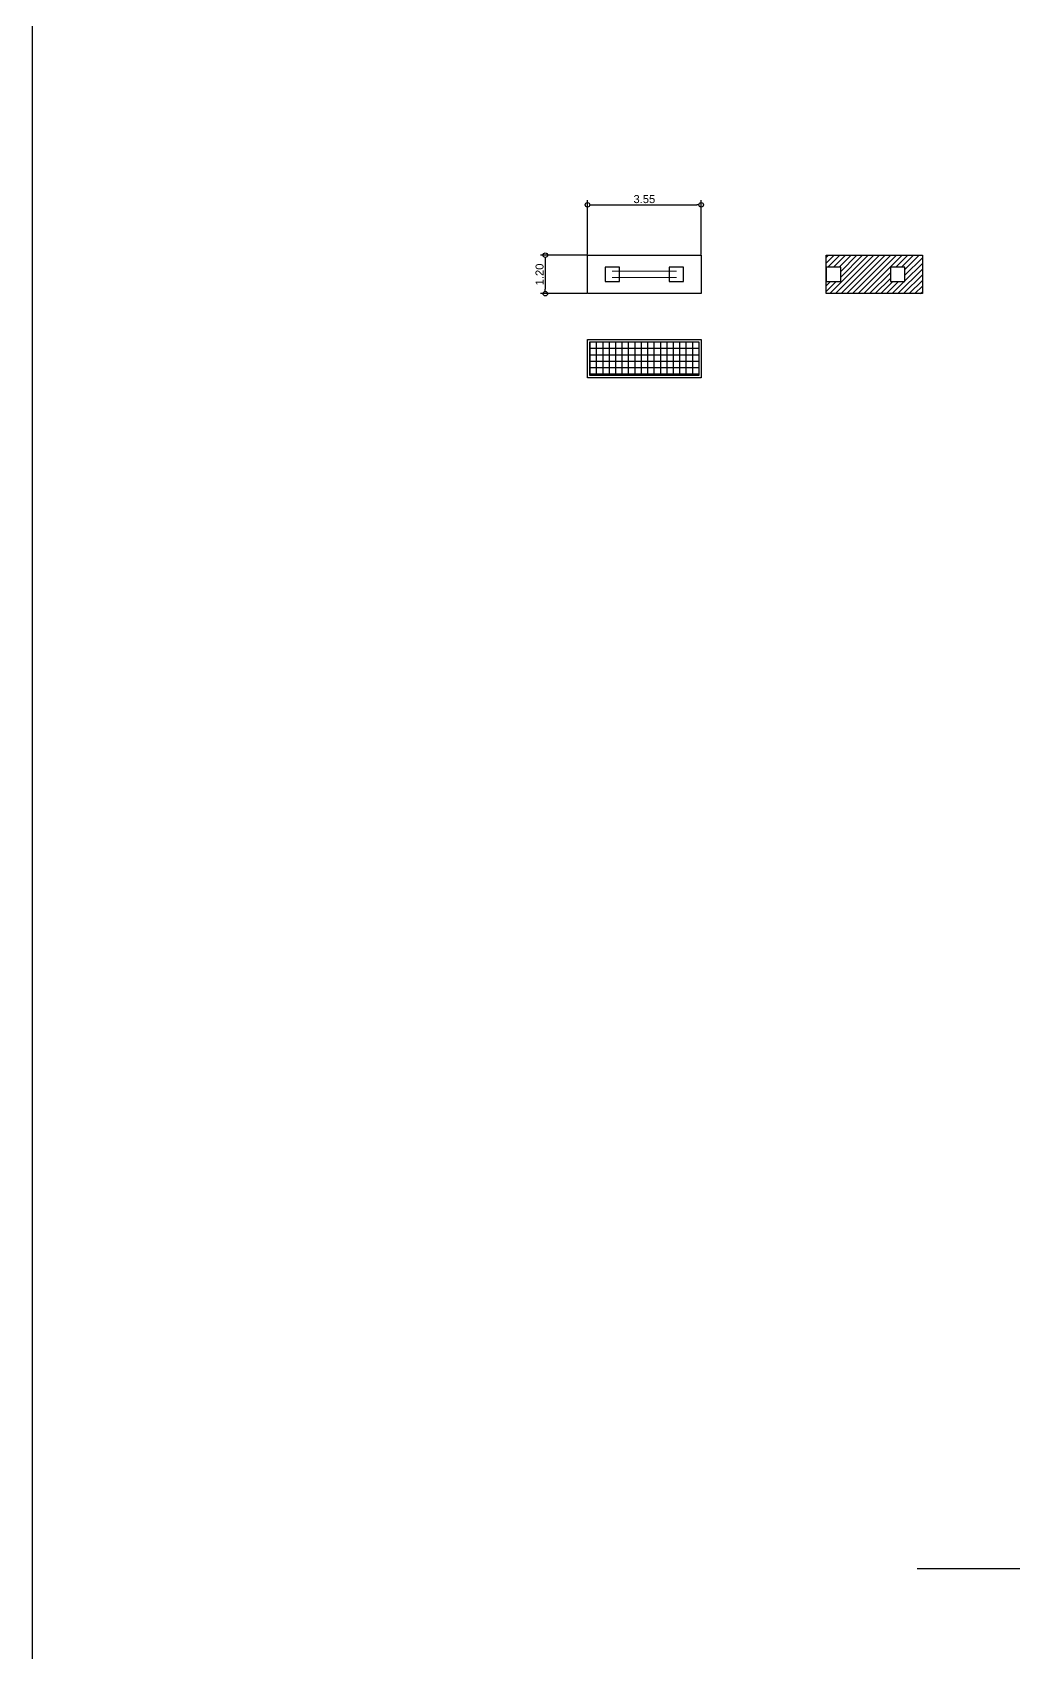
# Model space of a CAD drawing. Header units: inches. Extents: x -1369 to 1198, y -366 to 1398.
# Drawn here: x -748 to -717.3, y -77.3 to -26.7 of the extents above; entities that cross this region are included whole.
import ezdxf

# ---------------------------------------------------------------- set-up
doc = ezdxf.new("R2010")
doc.units = ezdxf.units.IN
doc.header["$MEASUREMENT"] = 0
doc.layers.add('BEAM', color=7, linetype='Continuous', lineweight=30, true_color=0x3838ff)
for name, color, linetype in [('BUILDING', 40, 'Continuous'), ('FLOOR-pattern', 7, 'Continuous'), ('S-DIM', 7, 'Continuous')]:
    doc.layers.add(name, color=color, linetype=linetype)
doc.layers.add('col', color=7, linetype='Continuous', true_color=0x0a0aff)
doc.styles.get("Standard").update_dxf_attribs({"font": 'arial.ttf'})
doc.dimstyles.get("Standard").update_dxf_attribs({"dimtxt": 0.25, "dimasz": 0.14, "dimexe": 0.145, "dimexo": 0.025, "dimgap": 0.05, "dimtad": 1, "dimzin": 0, "dimdsep": 46, "dimtxsty": 'Standard', "dimblk": 'DOTBLANK', "dimcen": 0.09, "dimclrd": 256, "dimclre": 256, "dimaunit": 1, "dimadec": 5, "dimazin": 0, "dimtfac": 1, "dimtix": 1, "dimtofl": 0, "dimtmove": 0, "dimatfit": 3, "dimfxl": 0, "dimtolj": 1, "dimtzin": 0, "dimlwd": -1, "dimlwe": -1, "dimarcsym": 0})

# ---------------------------------------------------------------- blocks, each defined once
blk = doc.blocks.new('_DotBlank')
at = {"color": 0, "linetype": 'ByBlock', "lineweight": -2}
blk.add_line((-0.5, 0), (-1, 0), dxfattribs=at)
blk.add_circle((0, 0), 0.5, dxfattribs=at)
blk = doc.blocks.new('*D937')
at = {"layer": 'Defpoints', "color": 0, "transparency": 16777216}
for p in [(-727.109, -32.125), (-730.659, -33.698), (-727.109, -33.698)]:
    blk.add_point(p, dxfattribs=at)
at = {"layer": 'S-DIM', "transparency": 16777216}
for p, q in [((-730.659, -33.673), (-730.659, -31.98)), ((-730.519, -32.125), (-727.249, -32.125)), ((-727.109, -33.673), (-727.109, -31.98))]:
    blk.add_line(p, q, dxfattribs=at)
at = {"layer": 'S-DIM', "transparency": 16777216, "xscale": 0.14, "yscale": 0.14, "zscale": 0.14, "rotation": 180}
blk.add_blockref('_DotBlank', (-730.659, -32.125), dxfattribs=at)
at = {"layer": 'S-DIM', "transparency": 16777216, "xscale": 0.14, "yscale": 0.14, "zscale": 0.14}
blk.add_blockref('_DotBlank', (-727.109, -32.125), dxfattribs=at)
at = {"layer": 'S-DIM', "color": 0, "transparency": 16777216, "insert": (-728.884, -31.947), "char_height": 0.25, "attachment_point": 5}
blk.add_mtext('\\A1;3.55', dxfattribs=at)
blk = doc.blocks.new('*D938')
at = {"layer": 'Defpoints', "color": 0, "transparency": 16777216}
for p in [(-730.659, -33.698), (-731.979, -34.898), (-730.659, -34.898)]:
    blk.add_point(p, dxfattribs=at)
at = {"layer": 'S-DIM', "transparency": 16777216}
for p, q in [((-730.684, -33.698), (-732.124, -33.698)), ((-731.979, -33.838), (-731.979, -34.758)), ((-730.684, -34.898), (-732.124, -34.898))]:
    blk.add_line(p, q, dxfattribs=at)
at = {"layer": 'S-DIM', "transparency": 16777216, "xscale": 0.14, "yscale": 0.14, "zscale": 0.14}
for p, rotation in [((-731.979, -33.698), 90), ((-731.979, -34.898), 270)]:
    blk.add_blockref('_DotBlank', p, dxfattribs=dict(at, rotation=rotation))
at = {"layer": 'S-DIM', "color": 0, "transparency": 16777216, "insert": (-732.157, -34.298), "char_height": 0.25, "attachment_point": 5, "rotation": 90}
blk.add_mtext('\\A1;1.20', dxfattribs=at)

msp = doc.modelspace()

# ---------------------------------------------------------------- hatches: boundary and pattern name
at = {"layer": 'FLOOR-pattern', "true_color": 0xffffff, "transparency": 33554687}
h = msp.add_hatch(dxfattribs=at)
h.set_pattern_fill('ANSI31')
h.paths.add_polyline_path([(-720.1995, -33.6984), (-723.1995, -33.6984), (-723.1995, -34.0734), (-722.7495, -34.0734), (-722.7495, -34.5234), (-723.1995, -34.5234), (-723.1995, -34.8984), (-720.1995, -34.8984)])
h.paths.add_polyline_path([(-721.1995, -34.0734), (-720.7495, -34.0734), (-720.7495, -34.5234), (-721.1995, -34.5234)], flags=16)

# ---------------------------------------------------------------- linework, layer by layer
for points in [[(-748, 7.5), (-225.5, 7.5), (-225.5, -332), (-748, -332)], [(-727.1095, -33.6984), (-727.1095, -34.8984), (-730.6595, -34.8984), (-730.6595, -33.6984)], [(-720.1995, -33.6984), (-720.1995, -34.8984), (-723.1995, -34.8984), (-723.1995, -33.6984)], [(-727.1095, -36.3295), (-727.1095, -37.5295), (-730.6595, -37.5295), (-730.6595, -36.3295)], [(-727.1845, -36.4045), (-727.1845, -37.4545), (-730.5845, -37.4545), (-730.5845, -36.4045)]]:
    msp.add_lwpolyline(points, close=True)
at = {"color": 1}
msp.add_lwpolyline([(-673.4401, -74.7242), (-720.3599, -74.7242)], dxfattribs=at)
at = {"layer": 'BEAM', "lineweight": 18, "ltscale": 8}
for p, q in [((-729.8845, -34.1984), (-727.8845, -34.1984)), ((-729.8845, -34.3984), (-727.8845, -34.3984))]:
    msp.add_line(p, q, dxfattribs=at)
at = {"layer": 'BUILDING'}
for p, q in [((-730.5845, -36.4045), (-730.5845, -37.4545)), ((-730.5845, -36.4045), (-727.1845, -36.4045)), ((-730.3845, -36.4045), (-730.3845, -37.4545)), ((-730.1845, -36.4045), (-730.1845, -37.4545)), ((-729.9845, -36.4045), (-729.9845, -37.4545)), ((-729.7845, -36.4045), (-729.7845, -37.4545)), ((-729.5845, -36.4045), (-729.5845, -37.4545)), ((-729.3845, -36.4045), (-729.3845, -37.4545)), ((-729.1845, -36.4045), (-729.1845, -37.4545)), ((-728.9845, -36.4045), (-728.9845, -37.4545)), ((-728.7845, -36.4045), (-728.7845, -37.4545)), ((-728.5845, -36.4045), (-728.5845, -37.4545)), ((-728.3845, -36.4045), (-728.3845, -37.4545)), ((-728.1845, -36.4045), (-728.1845, -37.4545)), ((-727.9845, -36.4045), (-727.9845, -37.4545)), ((-727.7845, -36.4045), (-727.7845, -37.4545)), ((-727.5845, -36.4045), (-727.5845, -37.4545)), ((-727.3845, -36.4045), (-727.3845, -37.4545)), ((-727.1845, -36.4045), (-727.1845, -37.4545)), ((-730.5845, -36.6045), (-727.1845, -36.6045)), ((-730.5845, -36.8045), (-727.1845, -36.8045)), ((-730.5845, -37.0045), (-727.1845, -37.0045)), ((-730.5845, -37.2045), (-727.1845, -37.2045)), ((-730.5845, -37.4045), (-727.1845, -37.4045))]:
    msp.add_line(p, q, dxfattribs=at)
at = {"layer": 'col'}
for points in [[(-729.6595, -34.0734), (-730.1095, -34.0734), (-730.1095, -34.5234), (-729.6595, -34.5234)], [(-727.6595, -34.0734), (-728.1095, -34.0734), (-728.1095, -34.5234), (-727.6595, -34.5234)], [(-722.7495, -34.0734), (-723.1995, -34.0734), (-723.1995, -34.5234), (-722.7495, -34.5234)], [(-720.7495, -34.0734), (-721.1995, -34.0734), (-721.1995, -34.5234), (-720.7495, -34.5234)]]:
    msp.add_lwpolyline(points, close=True, dxfattribs=at)

# ---------------------------------------------------------------- dimensions: what is measured, and where the dimension line sits
at = {"layer": 'S-DIM'}
dim = msp.add_linear_dim(base=(-727.1095, -32.1247), p1=(-730.6595, -33.6984), p2=(-727.1095, -33.6984), dimstyle='Standard', dxfattribs=at)
dim.commit()
dim.dimension.update_dxf_attribs({"geometry": '*D937', "text_midpoint": (-728.8845, -31.947)})
dim = msp.add_linear_dim(base=(-731.9794, -34.8984), p1=(-730.6595, -33.6984), p2=(-730.6595, -34.8984), angle=90, dimstyle='Standard', dxfattribs=at)
dim.commit()
dim.dimension.update_dxf_attribs({"geometry": '*D938', "text_midpoint": (-732.157, -34.2984)})

doc.saveas('drawing.dxf')
